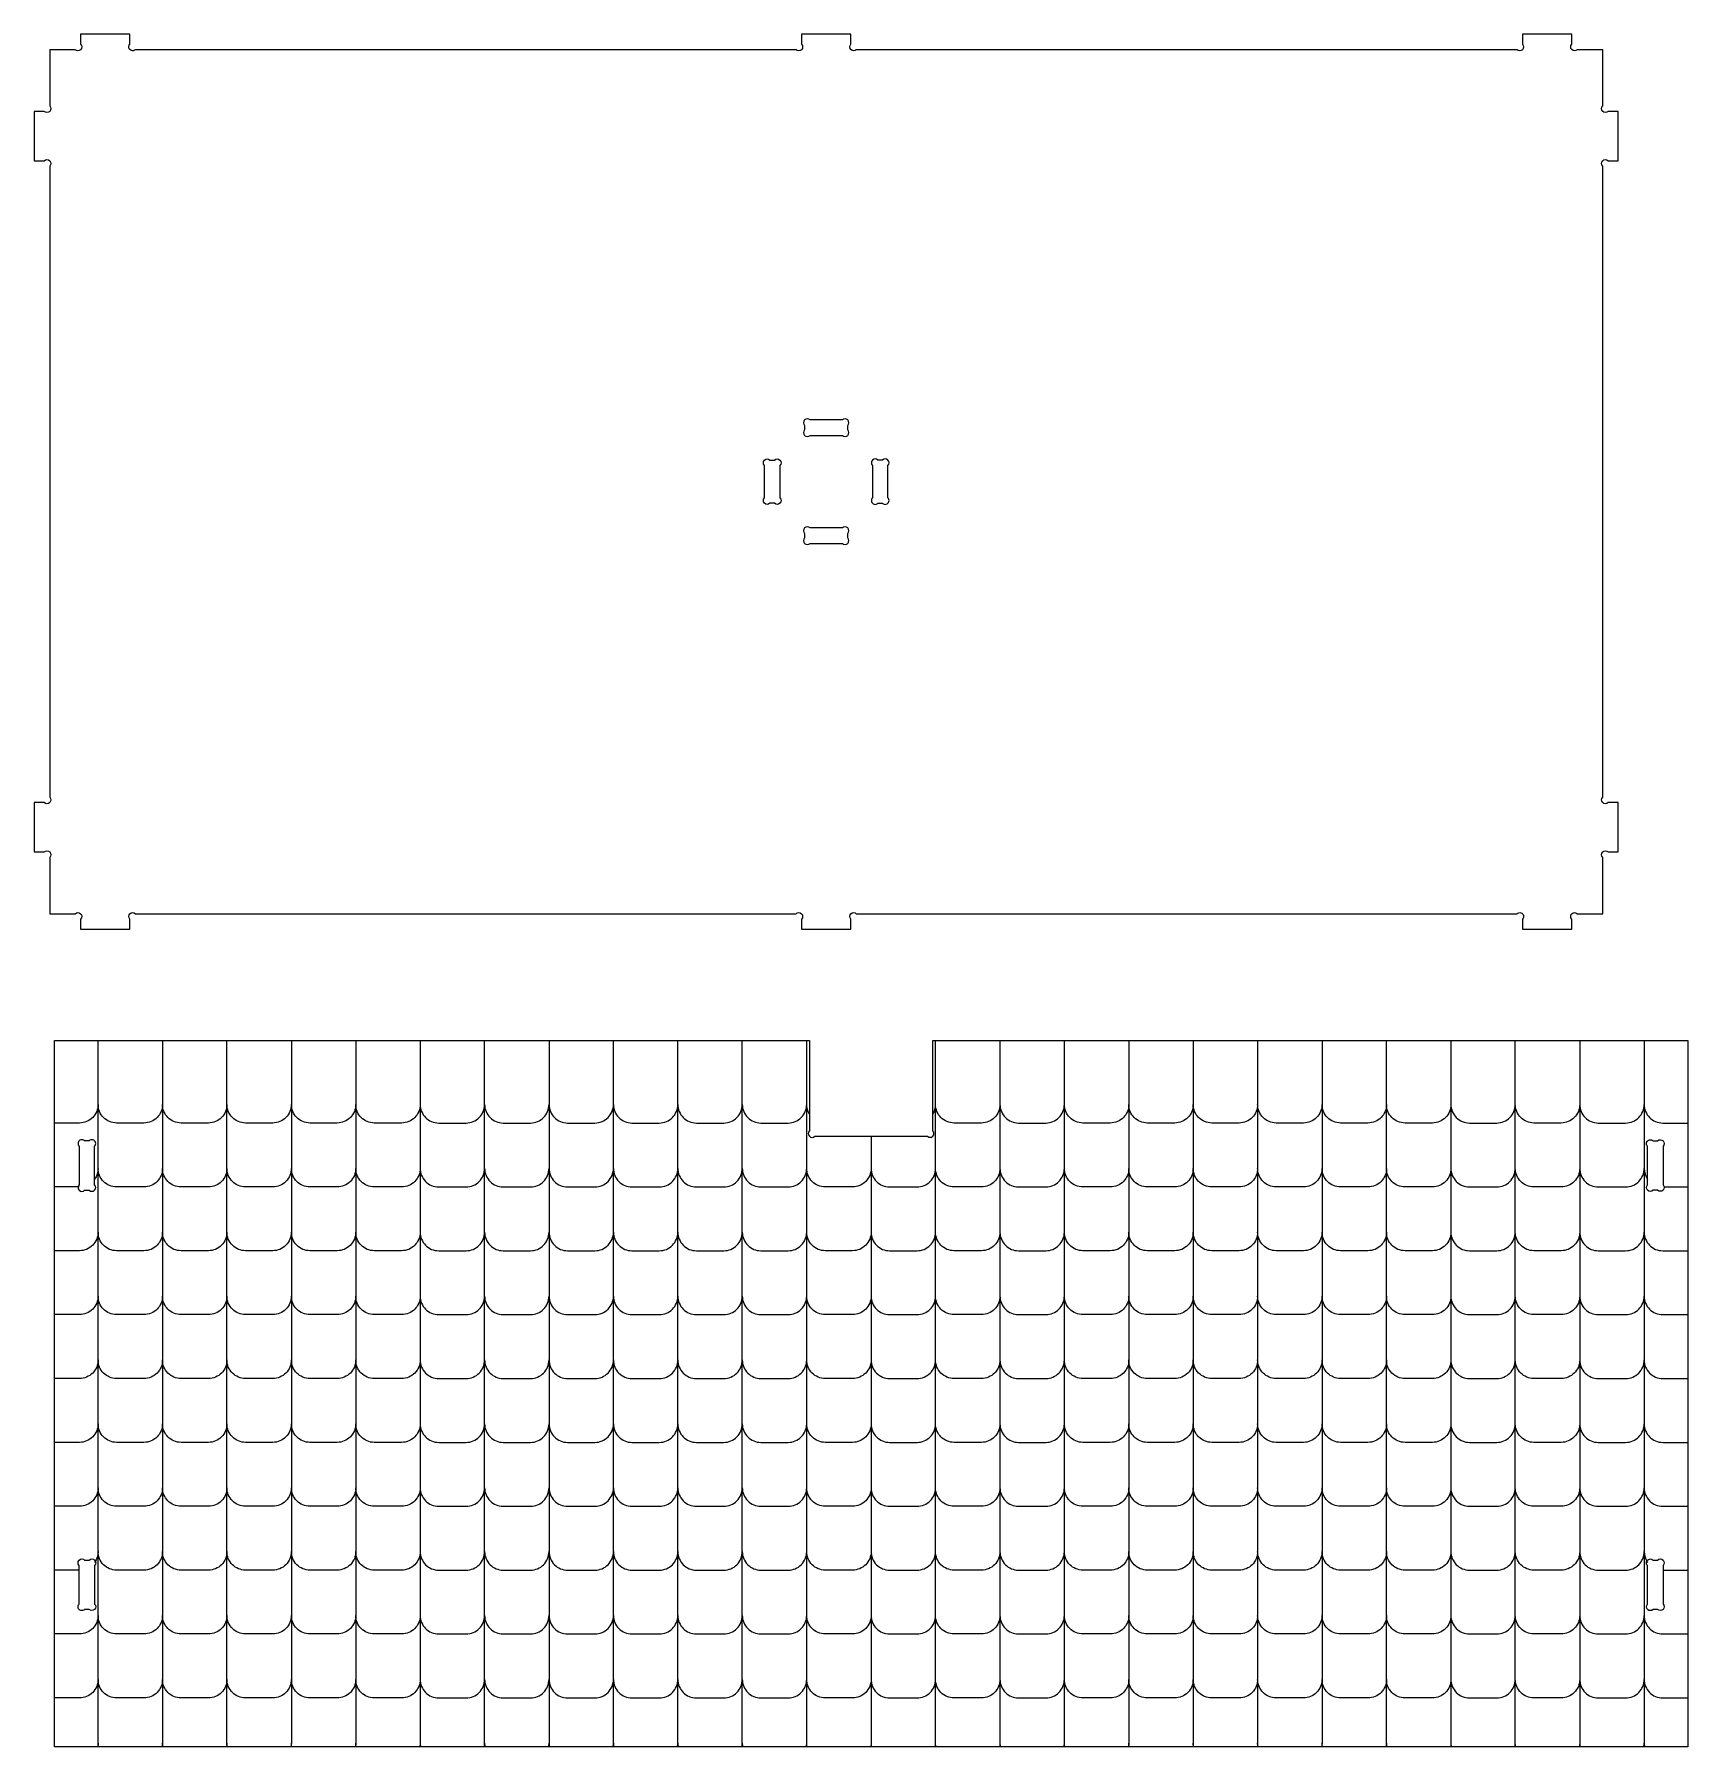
# Model space of a CAD drawing. Extents: x 7566 to 7740, y 604 to 733.
# Drawn here: x 7568.1 to 7621.6, y 604.9 to 660.4 of the extents above; entities that cross this region are included whole.
import ezdxf

# ---------------------------------------------------------------- set-up
doc = ezdxf.new("R2010")
doc.units = 0
doc.header["$MEASUREMENT"] = 0
doc.layers.add('LAYER1', color=18, linetype='CONTINUOUS')

msp = doc.modelspace()

# ---------------------------------------------------------------- linework, layer by layer
at = {"layer": 'LAYER1'}
for points in [[(7594.513, 631.368), (7594.513, 631.691, -1), (7594.689, 631.868), (7616.096, 631.868, -1), (7616.273, 631.691), (7616.273, 631.368), (7617.873, 631.368), (7617.873, 631.691, -1), (7618.049, 631.868), (7618.873, 631.868), (7618.873, 633.691, -1), (7619.049, 633.868), (7619.373, 633.868), (7619.373, 635.468), (7619.049, 635.468, -1), (7618.873, 635.645), (7618.873, 656.091, -1), (7619.049, 656.268), (7619.373, 656.268), (7619.373, 657.868), (7619.049, 657.868, -1), (7618.873, 658.045), (7618.873, 659.868), (7618.049, 659.868, -1), (7617.873, 660.045), (7617.873, 660.368), (7616.273, 660.368), (7616.273, 660.045, -1), (7616.096, 659.868), (7594.689, 659.868, -1), (7594.513, 660.045), (7594.513, 660.368), (7592.913, 660.368), (7592.913, 660.045, -1), (7592.736, 659.868), (7571.329, 659.868, -1), (7571.153, 660.045), (7571.153, 660.368), (7569.553, 660.368), (7569.553, 660.045, -1), (7569.376, 659.868), (7568.553, 659.868), (7568.553, 658.045, -1), (7568.376, 657.868), (7568.053, 657.868), (7568.053, 656.268), (7568.376, 656.268, -1), (7568.553, 656.091), (7568.553, 635.645, -1), (7568.376, 635.468), (7568.053, 635.468), (7568.053, 633.868), (7568.376, 633.868, -1), (7568.553, 633.691), (7568.553, 631.868), (7569.376, 631.868, -1), (7569.553, 631.691), (7569.553, 631.368), (7571.153, 631.368), (7571.153, 631.691, -1), (7571.329, 631.868), (7592.736, 631.868, -1), (7592.913, 631.691), (7592.913, 631.368)], [(7593.189, 647.368), (7594.236, 647.368, 1), (7594.413, 647.545), (7594.413, 647.691, 1), (7594.236, 647.868), (7593.189, 647.868, 1), (7593.013, 647.691), (7593.013, 647.545, 1)], [(7592.213, 646.391), (7592.213, 645.345, -1), (7592.036, 645.168), (7591.889, 645.168, -1), (7591.713, 645.345), (7591.713, 646.391, -1), (7591.889, 646.568), (7592.036, 646.568, -1)], [(7595.213, 646.391), (7595.213, 645.345, 1), (7595.389, 645.168), (7595.536, 645.168, 1), (7595.713, 645.345), (7595.713, 646.391, 1), (7595.536, 646.568), (7595.389, 646.568, 1)], [(7594.236, 644.368), (7593.189, 644.368, 1), (7593.013, 644.191), (7593.013, 644.045, 1), (7593.189, 643.868), (7594.236, 643.868, 1), (7594.413, 644.045), (7594.413, 644.191, 1)], [(7568.708, 627.754), (7593.168, 627.754), (7593.168, 624.833, 1), (7593.345, 624.656), (7596.992, 624.656, 1), (7597.168, 624.833), (7597.168, 627.754), (7621.628, 627.754), (7621.628, 604.87), (7568.708, 604.87)], [(7569.508, 624.329), (7569.508, 623.083, 1), (7569.685, 622.906), (7569.832, 622.906, 1), (7570.008, 623.083), (7570.008, 624.329, 1), (7569.832, 624.506), (7569.685, 624.506, 1)], [(7620.828, 624.329), (7620.828, 623.083, -1), (7620.652, 622.906), (7620.505, 622.906, -1), (7620.328, 623.083), (7620.328, 624.329, -1), (7620.505, 624.506), (7620.652, 624.506, -1)], [(7570.008, 610.741), (7570.008, 609.494, -1), (7569.832, 609.318), (7569.685, 609.318, -1), (7569.508, 609.494), (7569.508, 610.741, -1), (7569.685, 610.918), (7569.832, 610.918, -1)], [(7620.828, 610.741), (7620.828, 609.494, -1), (7620.652, 609.318), (7620.505, 609.318, -1), (7620.328, 609.494), (7620.328, 610.741, -1), (7620.505, 610.918), (7620.652, 610.918, -1)]]:
    msp.add_lwpolyline(points, format="xyb", close=True, dxfattribs=at)
for points in [[(7570.132, 604.87, -0.047899), (7570.121, 604.984), (7570.121, 627.754)], [(7572.208, 627.754), (7572.208, 604.984, -0.047899), (7572.197, 604.87)], [(7574.306, 604.87, -0.047899), (7574.295, 604.984), (7574.295, 627.754)], [(7576.383, 627.754), (7576.383, 604.984, -0.047899), (7576.372, 604.87)], [(7578.47, 627.754), (7578.47, 604.984, -0.047899), (7578.459, 604.87)], [(7580.557, 627.754), (7580.557, 604.984, -0.047899), (7580.546, 604.87)], [(7582.634, 604.87, 0.047899), (7582.645, 604.984), (7582.645, 627.754)], [(7584.732, 627.754), (7584.732, 604.984, 0.047899), (7584.743, 604.87)], [(7586.808, 604.87, 0.047899), (7586.819, 604.984), (7586.819, 627.754)], [(7588.895, 604.87, 0.047899), (7588.906, 604.984), (7588.906, 627.754)], [(7590.983, 604.87, 0.047899), (7590.994, 604.984), (7590.994, 627.754)], [(7593.092, 604.87, -0.047899), (7593.081, 604.984), (7593.081, 627.754)], [(7597.245, 604.87, 0.047899), (7597.256, 604.984), (7597.256, 627.754)], [(7599.343, 627.754), (7599.343, 604.984, 0.047899), (7599.354, 604.87)], [(7601.419, 604.87, 0.047899), (7601.43, 604.984), (7601.43, 627.754)], [(7603.518, 627.754), (7603.518, 604.984, -0.047899), (7603.507, 604.87)], [(7605.605, 627.754), (7605.605, 604.984, -0.047899), (7605.594, 604.87)], [(7607.692, 627.754), (7607.692, 604.984, -0.047899), (7607.681, 604.87)], [(7609.779, 627.754), (7609.779, 604.984, -0.047899), (7609.768, 604.87)], [(7611.878, 604.87, -0.047899), (7611.867, 604.984), (7611.867, 627.754)], [(7613.954, 627.754), (7613.954, 604.984, -0.047899), (7613.943, 604.87)], [(7616.03, 604.87, 0.047899), (7616.041, 604.984), (7616.041, 627.754)], [(7618.129, 627.754), (7618.129, 604.984, 0.047899), (7618.14, 604.87)], [(7620.216, 627.754), (7620.216, 604.984, 0.047899), (7620.227, 604.87)], [(7570.121, 625.684, -0.414214), (7569.521, 625.084), (7568.708, 625.084)], [(7572.208, 625.684, -0.414214), (7571.608, 625.084), (7570.721, 625.084, -0.414214), (7570.121, 625.684)], [(7574.295, 625.684, -0.414214), (7573.695, 625.084), (7572.808, 625.084, -0.414214), (7572.208, 625.684)], [(7576.383, 625.684, -0.414214), (7575.783, 625.084), (7574.895, 625.084, -0.414214), (7574.295, 625.684)], [(7578.47, 625.684, -0.414214), (7577.87, 625.084), (7576.983, 625.084, -0.414214), (7576.383, 625.684)], [(7580.557, 625.684, -0.414214), (7579.957, 625.084), (7579.07, 625.084, -0.414214), (7578.47, 625.684)], [(7580.557, 625.684, 0.414214), (7581.157, 625.084), (7582.045, 625.084, 0.414214), (7582.645, 625.684)], [(7582.645, 625.684, 0.414214), (7583.245, 625.084), (7584.132, 625.084, 0.414214), (7584.732, 625.684)], [(7584.732, 625.684, 0.414214), (7585.332, 625.084), (7586.219, 625.084, 0.414214), (7586.819, 625.684)], [(7586.819, 625.684, 0.414214), (7587.419, 625.084), (7588.306, 625.084, 0.414214), (7588.906, 625.684)], [(7588.906, 625.684, 0.414214), (7589.506, 625.084), (7590.394, 625.084, 0.414214), (7590.994, 625.684)], [(7590.994, 625.684, 0.414214), (7591.594, 625.084), (7592.481, 625.084, 0.414214), (7593.081, 625.684)], [(7593.168, 625.372, -0.137402), (7593.081, 625.684)], [(7597.168, 625.372, 0.137402), (7597.256, 625.684)], [(7599.343, 625.684, -0.414214), (7598.743, 625.084), (7597.856, 625.084, -0.414214), (7597.256, 625.684)], [(7599.343, 625.684, 0.414214), (7599.943, 625.084), (7600.83, 625.084, 0.414214), (7601.43, 625.684)], [(7603.518, 625.684, -0.414214), (7602.918, 625.084), (7602.03, 625.084, -0.414214), (7601.43, 625.684)], [(7605.605, 625.684, -0.414214), (7605.005, 625.084), (7604.118, 625.084, -0.414214), (7603.518, 625.684)], [(7607.692, 625.684, -0.414214), (7607.092, 625.084), (7606.205, 625.084, -0.414214), (7605.605, 625.684)], [(7609.779, 625.684, -0.414214), (7609.179, 625.084), (7608.292, 625.084, -0.414214), (7607.692, 625.684)], [(7611.867, 625.684, -0.414214), (7611.267, 625.084), (7610.379, 625.084, -0.414214), (7609.779, 625.684)], [(7613.954, 625.684, -0.414214), (7613.354, 625.084), (7612.467, 625.084, -0.414214), (7611.867, 625.684)], [(7613.954, 625.684, 0.414214), (7614.554, 625.084), (7615.441, 625.084, 0.414214), (7616.041, 625.684)], [(7618.129, 625.684, -0.414214), (7617.529, 625.084), (7616.641, 625.084, -0.414214), (7616.041, 625.684)], [(7618.129, 625.684, 0.414214), (7618.729, 625.084), (7619.616, 625.084, 0.414214), (7620.216, 625.684)], [(7620.216, 625.684, 0.414214), (7620.816, 625.084), (7621.628, 625.084)], [(7595.168, 624.656), (7595.168, 604.984, 0.047899), (7595.179, 604.87)], [(7570.121, 623.614, -0.156846), (7570.008, 623.264)], [(7572.208, 623.614, -0.414214), (7571.608, 623.014), (7570.721, 623.014, -0.414214), (7570.121, 623.614)], [(7574.295, 623.614, -0.414214), (7573.695, 623.014), (7572.808, 623.014, -0.414214), (7572.208, 623.614)], [(7576.383, 623.614, -0.414214), (7575.783, 623.014), (7574.895, 623.014, -0.414214), (7574.295, 623.614)], [(7578.47, 623.614, -0.414214), (7577.87, 623.014), (7576.983, 623.014, -0.414214), (7576.383, 623.614)], [(7580.557, 623.614, -0.414214), (7579.957, 623.014), (7579.07, 623.014, -0.414214), (7578.47, 623.614)], [(7580.557, 623.614, 0.414214), (7581.157, 623.014), (7582.045, 623.014, 0.414214), (7582.645, 623.614)], [(7582.645, 623.614, 0.414214), (7583.245, 623.014), (7584.132, 623.014, 0.414214), (7584.732, 623.614)], [(7584.732, 623.614, 0.414214), (7585.332, 623.014), (7586.219, 623.014, 0.414214), (7586.819, 623.614)], [(7586.819, 623.614, 0.414214), (7587.419, 623.014), (7588.306, 623.014, 0.414214), (7588.906, 623.614)], [(7588.906, 623.614, 0.414214), (7589.506, 623.014), (7590.394, 623.014, 0.414214), (7590.994, 623.614)], [(7590.994, 623.614, 0.414214), (7591.594, 623.014), (7592.481, 623.014, 0.414214), (7593.081, 623.614)], [(7595.168, 623.614, -0.414214), (7594.568, 623.014), (7593.681, 623.014, -0.414214), (7593.081, 623.614)], [(7595.168, 623.614, 0.414214), (7595.768, 623.014), (7596.656, 623.014, 0.414214), (7597.256, 623.614)], [(7599.343, 623.614, -0.414214), (7598.743, 623.014), (7597.856, 623.014, -0.414214), (7597.256, 623.614)], [(7599.343, 623.614, 0.414214), (7599.943, 623.014), (7600.83, 623.014, 0.414214), (7601.43, 623.614)], [(7603.518, 623.614, -0.414214), (7602.918, 623.014), (7602.03, 623.014, -0.414214), (7601.43, 623.614)], [(7605.605, 623.614, -0.414214), (7605.005, 623.014), (7604.118, 623.014, -0.414214), (7603.518, 623.614)], [(7607.692, 623.614, -0.414214), (7607.092, 623.014), (7606.205, 623.014, -0.414214), (7605.605, 623.614)], [(7609.779, 623.614, -0.414214), (7609.179, 623.014), (7608.292, 623.014, -0.414214), (7607.692, 623.614)], [(7611.867, 623.614, -0.414214), (7611.267, 623.014), (7610.379, 623.014, -0.414214), (7609.779, 623.614)], [(7613.954, 623.614, -0.414214), (7613.354, 623.014), (7612.467, 623.014, -0.414214), (7611.867, 623.614)], [(7613.954, 623.614, 0.414214), (7614.554, 623.014), (7615.441, 623.014, 0.414214), (7616.041, 623.614)], [(7618.129, 623.614, -0.414214), (7617.529, 623.014), (7616.641, 623.014, -0.414214), (7616.041, 623.614)], [(7618.129, 623.614, 0.414214), (7618.729, 623.014), (7619.616, 623.014, 0.414214), (7620.216, 623.614)], [(7620.216, 623.614, 0.156846), (7620.328, 623.264)], [(7570.121, 621.544, -0.414214), (7569.521, 620.944), (7568.708, 620.944)], [(7572.208, 621.544, -0.414214), (7571.608, 620.944), (7570.721, 620.944, -0.414214), (7570.121, 621.544)], [(7574.295, 621.544, -0.414214), (7573.695, 620.944), (7572.808, 620.944, -0.414214), (7572.208, 621.544)], [(7576.383, 621.544, -0.414214), (7575.783, 620.944), (7574.895, 620.944, -0.414214), (7574.295, 621.544)], [(7578.47, 621.544, -0.414214), (7577.87, 620.944), (7576.983, 620.944, -0.414214), (7576.383, 621.544)], [(7580.557, 621.544, -0.414214), (7579.957, 620.944), (7579.07, 620.944, -0.414214), (7578.47, 621.544)], [(7580.557, 621.544, 0.414214), (7581.157, 620.944), (7582.045, 620.944, 0.414214), (7582.645, 621.544)], [(7582.645, 621.544, 0.414214), (7583.245, 620.944), (7584.132, 620.944, 0.414214), (7584.732, 621.544)], [(7584.732, 621.544, 0.414214), (7585.332, 620.944), (7586.219, 620.944, 0.414214), (7586.819, 621.544)], [(7586.819, 621.544, 0.414214), (7587.419, 620.944), (7588.306, 620.944, 0.414214), (7588.906, 621.544)], [(7588.906, 621.544, 0.414214), (7589.506, 620.944), (7590.394, 620.944, 0.414214), (7590.994, 621.544)], [(7590.994, 621.544, 0.414214), (7591.594, 620.944), (7592.481, 620.944, 0.414214), (7593.081, 621.544)], [(7595.168, 621.544, -0.414214), (7594.568, 620.944), (7593.681, 620.944, -0.414214), (7593.081, 621.544)], [(7595.168, 621.544, 0.414214), (7595.768, 620.944), (7596.656, 620.944, 0.414214), (7597.256, 621.544)], [(7599.343, 621.544, -0.414214), (7598.743, 620.944), (7597.856, 620.944, -0.414214), (7597.256, 621.544)], [(7599.343, 621.544, 0.414214), (7599.943, 620.944), (7600.83, 620.944, 0.414214), (7601.43, 621.544)], [(7603.518, 621.544, -0.414214), (7602.918, 620.944), (7602.03, 620.944, -0.414214), (7601.43, 621.544)], [(7605.605, 621.544, -0.414214), (7605.005, 620.944), (7604.118, 620.944, -0.414214), (7603.518, 621.544)], [(7607.692, 621.544, -0.414214), (7607.092, 620.944), (7606.205, 620.944, -0.414214), (7605.605, 621.544)], [(7609.779, 621.544, -0.414214), (7609.179, 620.944), (7608.292, 620.944, -0.414214), (7607.692, 621.544)], [(7611.867, 621.544, -0.414214), (7611.267, 620.944), (7610.379, 620.944, -0.414214), (7609.779, 621.544)], [(7613.954, 621.544, -0.414214), (7613.354, 620.944), (7612.467, 620.944, -0.414214), (7611.867, 621.544)], [(7613.954, 621.544, 0.414214), (7614.554, 620.944), (7615.441, 620.944, 0.414214), (7616.041, 621.544)], [(7618.129, 621.544, -0.414214), (7617.529, 620.944), (7616.641, 620.944, -0.414214), (7616.041, 621.544)], [(7618.129, 621.544, 0.414214), (7618.729, 620.944), (7619.616, 620.944, 0.414214), (7620.216, 621.544)], [(7620.216, 621.544, 0.414214), (7620.816, 620.944), (7621.628, 620.944)], [(7570.121, 619.474, -0.414214), (7569.521, 618.874), (7568.708, 618.874)], [(7572.208, 619.474, -0.414214), (7571.608, 618.874), (7570.721, 618.874, -0.414214), (7570.121, 619.474)], [(7574.295, 619.474, -0.414214), (7573.695, 618.874), (7572.808, 618.874, -0.414214), (7572.208, 619.474)], [(7576.383, 619.474, -0.414214), (7575.783, 618.874), (7574.895, 618.874, -0.414214), (7574.295, 619.474)], [(7578.47, 619.474, -0.414214), (7577.87, 618.874), (7576.983, 618.874, -0.414214), (7576.383, 619.474)], [(7580.557, 619.474, -0.414214), (7579.957, 618.874), (7579.07, 618.874, -0.414214), (7578.47, 619.474)], [(7580.557, 619.474, 0.414214), (7581.157, 618.874), (7582.045, 618.874, 0.414214), (7582.645, 619.474)], [(7582.645, 619.474, 0.414214), (7583.245, 618.874), (7584.132, 618.874, 0.414214), (7584.732, 619.474)], [(7584.732, 619.474, 0.414214), (7585.332, 618.874), (7586.219, 618.874, 0.414214), (7586.819, 619.474)], [(7586.819, 619.474, 0.414214), (7587.419, 618.874), (7588.306, 618.874, 0.414214), (7588.906, 619.474)], [(7588.906, 619.474, 0.414214), (7589.506, 618.874), (7590.394, 618.874, 0.414214), (7590.994, 619.474)], [(7590.994, 619.474, 0.414214), (7591.594, 618.874), (7592.481, 618.874, 0.414214), (7593.081, 619.474)], [(7595.168, 619.474, -0.414214), (7594.568, 618.874), (7593.681, 618.874, -0.414214), (7593.081, 619.474)], [(7595.168, 619.474, 0.414214), (7595.768, 618.874), (7596.656, 618.874, 0.414214), (7597.256, 619.474)], [(7599.343, 619.474, -0.414214), (7598.743, 618.874), (7597.856, 618.874, -0.414214), (7597.256, 619.474)], [(7599.343, 619.474, 0.414214), (7599.943, 618.874), (7600.83, 618.874, 0.414214), (7601.43, 619.474)], [(7603.518, 619.474, -0.414214), (7602.918, 618.874), (7602.03, 618.874, -0.414214), (7601.43, 619.474)], [(7605.605, 619.474, -0.414214), (7605.005, 618.874), (7604.118, 618.874, -0.414214), (7603.518, 619.474)], [(7607.692, 619.474, -0.414214), (7607.092, 618.874), (7606.205, 618.874, -0.414214), (7605.605, 619.474)], [(7609.779, 619.474, -0.414214), (7609.179, 618.874), (7608.292, 618.874, -0.414214), (7607.692, 619.474)], [(7611.867, 619.474, -0.414214), (7611.267, 618.874), (7610.379, 618.874, -0.414214), (7609.779, 619.474)], [(7613.954, 619.474, -0.414214), (7613.354, 618.874), (7612.467, 618.874, -0.414214), (7611.867, 619.474)], [(7613.954, 619.474, 0.414214), (7614.554, 618.874), (7615.441, 618.874, 0.414214), (7616.041, 619.474)], [(7618.129, 619.474, -0.414214), (7617.529, 618.874), (7616.641, 618.874, -0.414214), (7616.041, 619.474)], [(7618.129, 619.474, 0.414214), (7618.729, 618.874), (7619.616, 618.874, 0.414214), (7620.216, 619.474)], [(7620.216, 619.474, 0.414214), (7620.816, 618.874), (7621.628, 618.874)], [(7570.121, 617.404, -0.414214), (7569.521, 616.804), (7568.708, 616.804)], [(7572.208, 617.404, -0.414214), (7571.608, 616.804), (7570.721, 616.804, -0.414214), (7570.121, 617.404)], [(7574.295, 617.404, -0.414214), (7573.695, 616.804), (7572.808, 616.804, -0.414214), (7572.208, 617.404)], [(7576.383, 617.404, -0.414214), (7575.783, 616.804), (7574.895, 616.804, -0.414214), (7574.295, 617.404)], [(7578.47, 617.404, -0.414214), (7577.87, 616.804), (7576.983, 616.804, -0.414214), (7576.383, 617.404)], [(7580.557, 617.404, -0.414214), (7579.957, 616.804), (7579.07, 616.804, -0.414214), (7578.47, 617.404)], [(7580.557, 617.404, 0.414214), (7581.157, 616.804), (7582.045, 616.804, 0.414214), (7582.645, 617.404)], [(7582.645, 617.404, 0.414214), (7583.245, 616.804), (7584.132, 616.804, 0.414214), (7584.732, 617.404)], [(7584.732, 617.404, 0.414214), (7585.332, 616.804), (7586.219, 616.804, 0.414214), (7586.819, 617.404)], [(7586.819, 617.404, 0.414214), (7587.419, 616.804), (7588.306, 616.804, 0.414214), (7588.906, 617.404)], [(7588.906, 617.404, 0.414214), (7589.506, 616.804), (7590.394, 616.804, 0.414214), (7590.994, 617.404)], [(7590.994, 617.404, 0.414214), (7591.594, 616.804), (7592.481, 616.804, 0.414214), (7593.081, 617.404)], [(7595.168, 617.404, -0.414214), (7594.568, 616.804), (7593.681, 616.804, -0.414214), (7593.081, 617.404)], [(7595.168, 617.404, 0.414214), (7595.768, 616.804), (7596.656, 616.804, 0.414214), (7597.256, 617.404)], [(7599.343, 617.404, -0.414214), (7598.743, 616.804), (7597.856, 616.804, -0.414214), (7597.256, 617.404)], [(7599.343, 617.404, 0.414214), (7599.943, 616.804), (7600.83, 616.804, 0.414214), (7601.43, 617.404)], [(7603.518, 617.404, -0.414214), (7602.918, 616.804), (7602.03, 616.804, -0.414214), (7601.43, 617.404)], [(7605.605, 617.404, -0.414214), (7605.005, 616.804), (7604.118, 616.804, -0.414214), (7603.518, 617.404)], [(7607.692, 617.404, -0.414214), (7607.092, 616.804), (7606.205, 616.804, -0.414214), (7605.605, 617.404)], [(7609.779, 617.404, -0.414214), (7609.179, 616.804), (7608.292, 616.804, -0.414214), (7607.692, 617.404)], [(7611.867, 617.404, -0.414214), (7611.267, 616.804), (7610.379, 616.804, -0.414214), (7609.779, 617.404)], [(7613.954, 617.404, -0.414214), (7613.354, 616.804), (7612.467, 616.804, -0.414214), (7611.867, 617.404)], [(7613.954, 617.404, 0.414214), (7614.554, 616.804), (7615.441, 616.804, 0.414214), (7616.041, 617.404)], [(7618.129, 617.404, -0.414214), (7617.529, 616.804), (7616.641, 616.804, -0.414214), (7616.041, 617.404)], [(7618.129, 617.404, 0.414214), (7618.729, 616.804), (7619.616, 616.804, 0.414214), (7620.216, 617.404)], [(7620.216, 617.404, 0.414214), (7620.816, 616.804), (7621.628, 616.804)], [(7570.121, 615.334, -0.414214), (7569.521, 614.734), (7568.708, 614.734)], [(7572.208, 615.334, -0.414214), (7571.608, 614.734), (7570.721, 614.734, -0.414214), (7570.121, 615.334)], [(7574.295, 615.334, -0.414214), (7573.695, 614.734), (7572.808, 614.734, -0.414214), (7572.208, 615.334)], [(7576.383, 615.334, -0.414214), (7575.783, 614.734), (7574.895, 614.734, -0.414214), (7574.295, 615.334)], [(7578.47, 615.334, -0.414214), (7577.87, 614.734), (7576.983, 614.734, -0.414214), (7576.383, 615.334)], [(7580.557, 615.334, -0.414214), (7579.957, 614.734), (7579.07, 614.734, -0.414214), (7578.47, 615.334)], [(7580.557, 615.334, 0.414214), (7581.157, 614.734), (7582.045, 614.734, 0.414214), (7582.645, 615.334)], [(7582.645, 615.334, 0.414214), (7583.245, 614.734), (7584.132, 614.734, 0.414214), (7584.732, 615.334)], [(7584.732, 615.334, 0.414214), (7585.332, 614.734), (7586.219, 614.734, 0.414214), (7586.819, 615.334)], [(7586.819, 615.334, 0.414214), (7587.419, 614.734), (7588.306, 614.734, 0.414214), (7588.906, 615.334)], [(7588.906, 615.334, 0.414214), (7589.506, 614.734), (7590.394, 614.734, 0.414214), (7590.994, 615.334)], [(7590.994, 615.334, 0.414214), (7591.594, 614.734), (7592.481, 614.734, 0.414214), (7593.081, 615.334)], [(7595.168, 615.334, -0.414214), (7594.568, 614.734), (7593.681, 614.734, -0.414214), (7593.081, 615.334)], [(7595.168, 615.334, 0.414214), (7595.768, 614.734), (7596.656, 614.734, 0.414214), (7597.256, 615.334)], [(7599.343, 615.334, -0.414214), (7598.743, 614.734), (7597.856, 614.734, -0.414214), (7597.256, 615.334)], [(7599.343, 615.334, 0.414214), (7599.943, 614.734), (7600.83, 614.734, 0.414214), (7601.43, 615.334)], [(7603.518, 615.334, -0.414214), (7602.918, 614.734), (7602.03, 614.734, -0.414214), (7601.43, 615.334)], [(7605.605, 615.334, -0.414214), (7605.005, 614.734), (7604.118, 614.734, -0.414214), (7603.518, 615.334)], [(7607.692, 615.334, -0.414214), (7607.092, 614.734), (7606.205, 614.734, -0.414214), (7605.605, 615.334)], [(7609.779, 615.334, -0.414214), (7609.179, 614.734), (7608.292, 614.734, -0.414214), (7607.692, 615.334)], [(7611.867, 615.334, -0.414214), (7611.267, 614.734), (7610.379, 614.734, -0.414214), (7609.779, 615.334)], [(7613.954, 615.334, -0.414214), (7613.354, 614.734), (7612.467, 614.734, -0.414214), (7611.867, 615.334)], [(7613.954, 615.334, 0.414214), (7614.554, 614.734), (7615.441, 614.734, 0.414214), (7616.041, 615.334)], [(7618.129, 615.334, -0.414214), (7617.529, 614.734), (7616.641, 614.734, -0.414214), (7616.041, 615.334)], [(7618.129, 615.334, 0.414214), (7618.729, 614.734), (7619.616, 614.734, 0.414214), (7620.216, 615.334)], [(7620.216, 615.334, 0.414214), (7620.816, 614.734), (7621.628, 614.734)], [(7570.121, 613.264, -0.414214), (7569.521, 612.664), (7568.708, 612.664)], [(7572.208, 613.264, -0.414214), (7571.608, 612.664), (7570.721, 612.664, -0.414214), (7570.121, 613.264)], [(7574.295, 613.264, -0.414214), (7573.695, 612.664), (7572.808, 612.664, -0.414214), (7572.208, 613.264)], [(7576.383, 613.264, -0.414214), (7575.783, 612.664), (7574.895, 612.664, -0.414214), (7574.295, 613.264)], [(7578.47, 613.264, -0.414214), (7577.87, 612.664), (7576.983, 612.664, -0.414214), (7576.383, 613.264)], [(7580.557, 613.264, -0.414214), (7579.957, 612.664), (7579.07, 612.664, -0.414214), (7578.47, 613.264)], [(7580.557, 613.264, 0.414214), (7581.157, 612.664), (7582.045, 612.664, 0.414214), (7582.645, 613.264)], [(7582.645, 613.264, 0.414214), (7583.245, 612.664), (7584.132, 612.664, 0.414214), (7584.732, 613.264)], [(7584.732, 613.264, 0.414214), (7585.332, 612.664), (7586.219, 612.664, 0.414214), (7586.819, 613.264)], [(7586.819, 613.264, 0.414214), (7587.419, 612.664), (7588.306, 612.664, 0.414214), (7588.906, 613.264)], [(7588.906, 613.264, 0.414214), (7589.506, 612.664), (7590.394, 612.664, 0.414214), (7590.994, 613.264)], [(7590.994, 613.264, 0.414214), (7591.594, 612.664), (7592.481, 612.664, 0.414214), (7593.081, 613.264)], [(7595.168, 613.264, -0.414214), (7594.568, 612.664), (7593.681, 612.664, -0.414214), (7593.081, 613.264)], [(7595.168, 613.264, 0.414214), (7595.768, 612.664), (7596.656, 612.664, 0.414214), (7597.256, 613.264)], [(7599.343, 613.264, -0.414214), (7598.743, 612.664), (7597.856, 612.664, -0.414214), (7597.256, 613.264)], [(7599.343, 613.264, 0.414214), (7599.943, 612.664), (7600.83, 612.664, 0.414214), (7601.43, 613.264)], [(7603.518, 613.264, -0.414214), (7602.918, 612.664), (7602.03, 612.664, -0.414214), (7601.43, 613.264)], [(7605.605, 613.264, -0.414214), (7605.005, 612.664), (7604.118, 612.664, -0.414214), (7603.518, 613.264)], [(7607.692, 613.264, -0.414214), (7607.092, 612.664), (7606.205, 612.664, -0.414214), (7605.605, 613.264)], [(7609.779, 613.264, -0.414214), (7609.179, 612.664), (7608.292, 612.664, -0.414214), (7607.692, 613.264)], [(7611.867, 613.264, -0.414214), (7611.267, 612.664), (7610.379, 612.664, -0.414214), (7609.779, 613.264)], [(7613.954, 613.264, -0.414214), (7613.354, 612.664), (7612.467, 612.664, -0.414214), (7611.867, 613.264)], [(7613.954, 613.264, 0.414214), (7614.554, 612.664), (7615.441, 612.664, 0.414214), (7616.041, 613.264)], [(7618.129, 613.264, -0.414214), (7617.529, 612.664), (7616.641, 612.664, -0.414214), (7616.041, 613.264)], [(7618.129, 613.264, 0.414214), (7618.729, 612.664), (7619.616, 612.664, 0.414214), (7620.216, 613.264)], [(7620.216, 613.264, 0.414214), (7620.816, 612.664), (7621.628, 612.664)], [(7570.121, 611.194, -0.156846), (7570.008, 610.844)], [(7572.208, 611.194, -0.414214), (7571.608, 610.594), (7570.721, 610.594, -0.414214), (7570.121, 611.194)], [(7574.295, 611.194, -0.414214), (7573.695, 610.594), (7572.808, 610.594, -0.414214), (7572.208, 611.194)], [(7576.383, 611.194, -0.414214), (7575.783, 610.594), (7574.895, 610.594, -0.414214), (7574.295, 611.194)], [(7578.47, 611.194, -0.414214), (7577.87, 610.594), (7576.983, 610.594, -0.414214), (7576.383, 611.194)], [(7580.557, 611.194, -0.414214), (7579.957, 610.594), (7579.07, 610.594, -0.414214), (7578.47, 611.194)], [(7580.557, 611.194, 0.414214), (7581.157, 610.594), (7582.045, 610.594, 0.414214), (7582.645, 611.194)], [(7582.645, 611.194, 0.414214), (7583.245, 610.594), (7584.132, 610.594, 0.414214), (7584.732, 611.194)], [(7584.732, 611.194, 0.414214), (7585.332, 610.594), (7586.219, 610.594, 0.414214), (7586.819, 611.194)], [(7586.819, 611.194, 0.414214), (7587.419, 610.594), (7588.306, 610.594, 0.414214), (7588.906, 611.194)], [(7588.906, 611.194, 0.414214), (7589.506, 610.594), (7590.394, 610.594, 0.414214), (7590.994, 611.194)], [(7590.994, 611.194, 0.414214), (7591.594, 610.594), (7592.481, 610.594, 0.414214), (7593.081, 611.194)], [(7595.168, 611.194, -0.414214), (7594.568, 610.594), (7593.681, 610.594, -0.414214), (7593.081, 611.194)], [(7595.168, 611.194, 0.414214), (7595.768, 610.594), (7596.656, 610.594, 0.414214), (7597.256, 611.194)], [(7599.343, 611.194, -0.414214), (7598.743, 610.594), (7597.856, 610.594, -0.414214), (7597.256, 611.194)], [(7599.343, 611.194, 0.414214), (7599.943, 610.594), (7600.83, 610.594, 0.414214), (7601.43, 611.194)], [(7603.518, 611.194, -0.414214), (7602.918, 610.594), (7602.03, 610.594, -0.414214), (7601.43, 611.194)], [(7605.605, 611.194, -0.414214), (7605.005, 610.594), (7604.118, 610.594, -0.414214), (7603.518, 611.194)], [(7607.692, 611.194, -0.414214), (7607.092, 610.594), (7606.205, 610.594, -0.414214), (7605.605, 611.194)], [(7609.779, 611.194, -0.414214), (7609.179, 610.594), (7608.292, 610.594, -0.414214), (7607.692, 611.194)], [(7611.867, 611.194, -0.414214), (7611.267, 610.594), (7610.379, 610.594, -0.414214), (7609.779, 611.194)], [(7613.954, 611.194, -0.414214), (7613.354, 610.594), (7612.467, 610.594, -0.414214), (7611.867, 611.194)], [(7613.954, 611.194, 0.414214), (7614.554, 610.594), (7615.441, 610.594, 0.414214), (7616.041, 611.194)], [(7618.129, 611.194, -0.414214), (7617.529, 610.594), (7616.641, 610.594, -0.414214), (7616.041, 611.194)], [(7618.129, 611.194, 0.414214), (7618.729, 610.594), (7619.616, 610.594, 0.414214), (7620.216, 611.194)], [(7620.216, 611.194, 0.156846), (7620.328, 610.844)], [(7570.121, 609.124, -0.414214), (7569.521, 608.524), (7568.708, 608.524)], [(7572.208, 609.124, -0.414214), (7571.608, 608.524), (7570.721, 608.524, -0.414214), (7570.121, 609.124)], [(7574.295, 609.124, -0.414214), (7573.695, 608.524), (7572.808, 608.524, -0.414214), (7572.208, 609.124)], [(7576.383, 609.124, -0.414214), (7575.783, 608.524), (7574.895, 608.524, -0.414214), (7574.295, 609.124)], [(7578.47, 609.124, -0.414214), (7577.87, 608.524), (7576.983, 608.524, -0.414214), (7576.383, 609.124)], [(7580.557, 609.124, -0.414214), (7579.957, 608.524), (7579.07, 608.524, -0.414214), (7578.47, 609.124)], [(7580.557, 609.124, 0.414214), (7581.157, 608.524), (7582.045, 608.524, 0.414214), (7582.645, 609.124)], [(7582.645, 609.124, 0.414214), (7583.245, 608.524), (7584.132, 608.524, 0.414214), (7584.732, 609.124)], [(7584.732, 609.124, 0.414214), (7585.332, 608.524), (7586.219, 608.524, 0.414214), (7586.819, 609.124)], [(7586.819, 609.124, 0.414214), (7587.419, 608.524), (7588.306, 608.524, 0.414214), (7588.906, 609.124)], [(7588.906, 609.124, 0.414214), (7589.506, 608.524), (7590.394, 608.524, 0.414214), (7590.994, 609.124)], [(7590.994, 609.124, 0.414214), (7591.594, 608.524), (7592.481, 608.524, 0.414214), (7593.081, 609.124)], [(7595.168, 609.124, -0.414214), (7594.568, 608.524), (7593.681, 608.524, -0.414214), (7593.081, 609.124)], [(7595.168, 609.124, 0.414214), (7595.768, 608.524), (7596.656, 608.524, 0.414214), (7597.256, 609.124)], [(7599.343, 609.124, -0.414214), (7598.743, 608.524), (7597.856, 608.524, -0.414214), (7597.256, 609.124)], [(7599.343, 609.124, 0.414214), (7599.943, 608.524), (7600.83, 608.524, 0.414214), (7601.43, 609.124)], [(7603.518, 609.124, -0.414214), (7602.918, 608.524), (7602.03, 608.524, -0.414214), (7601.43, 609.124)], [(7605.605, 609.124, -0.414214), (7605.005, 608.524), (7604.118, 608.524, -0.414214), (7603.518, 609.124)], [(7607.692, 609.124, -0.414214), (7607.092, 608.524), (7606.205, 608.524, -0.414214), (7605.605, 609.124)], [(7609.779, 609.124, -0.414214), (7609.179, 608.524), (7608.292, 608.524, -0.414214), (7607.692, 609.124)], [(7611.867, 609.124, -0.414214), (7611.267, 608.524), (7610.379, 608.524, -0.414214), (7609.779, 609.124)], [(7613.954, 609.124, -0.414214), (7613.354, 608.524), (7612.467, 608.524, -0.414214), (7611.867, 609.124)], [(7613.954, 609.124, 0.414214), (7614.554, 608.524), (7615.441, 608.524, 0.414214), (7616.041, 609.124)], [(7618.129, 609.124, -0.414214), (7617.529, 608.524), (7616.641, 608.524, -0.414214), (7616.041, 609.124)], [(7618.129, 609.124, 0.414214), (7618.729, 608.524), (7619.616, 608.524, 0.414214), (7620.216, 609.124)], [(7620.216, 609.124, 0.414214), (7620.816, 608.524), (7621.628, 608.524)], [(7570.121, 607.054, -0.414214), (7569.521, 606.454), (7568.708, 606.454)], [(7572.208, 607.054, -0.414214), (7571.608, 606.454), (7570.721, 606.454, -0.414214), (7570.121, 607.054)], [(7574.295, 607.054, -0.414214), (7573.695, 606.454), (7572.808, 606.454, -0.414214), (7572.208, 607.054)], [(7576.383, 607.054, -0.414214), (7575.783, 606.454), (7574.895, 606.454, -0.414214), (7574.295, 607.054)], [(7578.47, 607.054, -0.414214), (7577.87, 606.454), (7576.983, 606.454, -0.414214), (7576.383, 607.054)], [(7580.557, 607.054, -0.414214), (7579.957, 606.454), (7579.07, 606.454, -0.414214), (7578.47, 607.054)], [(7580.557, 607.054, 0.414214), (7581.157, 606.454), (7582.045, 606.454, 0.414214), (7582.645, 607.054)], [(7582.645, 607.054, 0.414214), (7583.245, 606.454), (7584.132, 606.454, 0.414214), (7584.732, 607.054)], [(7584.732, 607.054, 0.414214), (7585.332, 606.454), (7586.219, 606.454, 0.414214), (7586.819, 607.054)], [(7586.819, 607.054, 0.414214), (7587.419, 606.454), (7588.306, 606.454, 0.414214), (7588.906, 607.054)], [(7588.906, 607.054, 0.414214), (7589.506, 606.454), (7590.394, 606.454, 0.414214), (7590.994, 607.054)], [(7590.994, 607.054, 0.414214), (7591.594, 606.454), (7592.481, 606.454, 0.414214), (7593.081, 607.054)], [(7595.168, 607.054, -0.414214), (7594.568, 606.454), (7593.681, 606.454, -0.414214), (7593.081, 607.054)], [(7595.168, 607.054, 0.414214), (7595.768, 606.454), (7596.656, 606.454, 0.414214), (7597.256, 607.054)], [(7599.343, 607.054, -0.414214), (7598.743, 606.454), (7597.856, 606.454, -0.414214), (7597.256, 607.054)], [(7599.343, 607.054, 0.414214), (7599.943, 606.454), (7600.83, 606.454, 0.414214), (7601.43, 607.054)], [(7603.518, 607.054, -0.414214), (7602.918, 606.454), (7602.03, 606.454, -0.414214), (7601.43, 607.054)], [(7605.605, 607.054, -0.414214), (7605.005, 606.454), (7604.118, 606.454, -0.414214), (7603.518, 607.054)], [(7607.692, 607.054, -0.414214), (7607.092, 606.454), (7606.205, 606.454, -0.414214), (7605.605, 607.054)], [(7609.779, 607.054, -0.414214), (7609.179, 606.454), (7608.292, 606.454, -0.414214), (7607.692, 607.054)], [(7611.867, 607.054, -0.414214), (7611.267, 606.454), (7610.379, 606.454, -0.414214), (7609.779, 607.054)], [(7613.954, 607.054, -0.414214), (7613.354, 606.454), (7612.467, 606.454, -0.414214), (7611.867, 607.054)], [(7613.954, 607.054, 0.414214), (7614.554, 606.454), (7615.441, 606.454, 0.414214), (7616.041, 607.054)], [(7618.129, 607.054, -0.414214), (7617.529, 606.454), (7616.641, 606.454, -0.414214), (7616.041, 607.054)], [(7618.129, 607.054, 0.414214), (7618.729, 606.454), (7619.616, 606.454, 0.414214), (7620.216, 607.054)], [(7620.216, 607.054, 0.414214), (7620.816, 606.454), (7621.628, 606.454)], [(7570.121, 604.984, -0.047899), (7570.11, 604.87)], [(7572.219, 604.87, -0.047899), (7572.208, 604.984)], [(7574.295, 604.984, -0.047899), (7574.284, 604.87)], [(7576.394, 604.87, -0.047899), (7576.383, 604.984)], [(7578.481, 604.87, -0.047899), (7578.47, 604.984)], [(7580.557, 604.984, 0.047899), (7580.568, 604.87)], [(7582.645, 604.984, 0.047899), (7582.656, 604.87)], [(7584.721, 604.87, 0.047899), (7584.732, 604.984)], [(7586.819, 604.984, 0.047899), (7586.83, 604.87)], [(7588.906, 604.984, 0.047899), (7588.917, 604.87)], [(7590.994, 604.984, 0.047899), (7591.005, 604.87)], [(7593.07, 604.87, 0.047899), (7593.081, 604.984)], [(7595.168, 604.984, -0.047899), (7595.157, 604.87)], [(7597.267, 604.87, -0.047899), (7597.256, 604.984)], [(7599.343, 604.984, -0.047899), (7599.332, 604.87)], [(7601.441, 604.87, -0.047899), (7601.43, 604.984)], [(7603.528, 604.87, -0.047899), (7603.518, 604.984)], [(7605.616, 604.87, -0.047899), (7605.605, 604.984)], [(7607.703, 604.87, -0.047899), (7607.692, 604.984)], [(7609.79, 604.87, -0.047899), (7609.779, 604.984)], [(7611.867, 604.984, -0.047899), (7611.856, 604.87)], [(7613.954, 604.984, 0.047899), (7613.965, 604.87)], [(7616.052, 604.87, -0.047899), (7616.041, 604.984)], [(7618.129, 604.984, -0.047899), (7618.118, 604.87)], [(7620.205, 604.87, 0.047899), (7620.216, 604.984)]]:
    msp.add_lwpolyline(points, format="xyb", dxfattribs=at)
for points in [[(7569.508, 623.014), (7568.708, 623.014)], [(7620.863, 623.014), (7621.628, 623.014)], [(7569.508, 610.594), (7568.708, 610.594)], [(7620.828, 610.594), (7621.628, 610.594)]]:
    msp.add_lwpolyline(points, dxfattribs=at)

doc.saveas('drawing.dxf')
